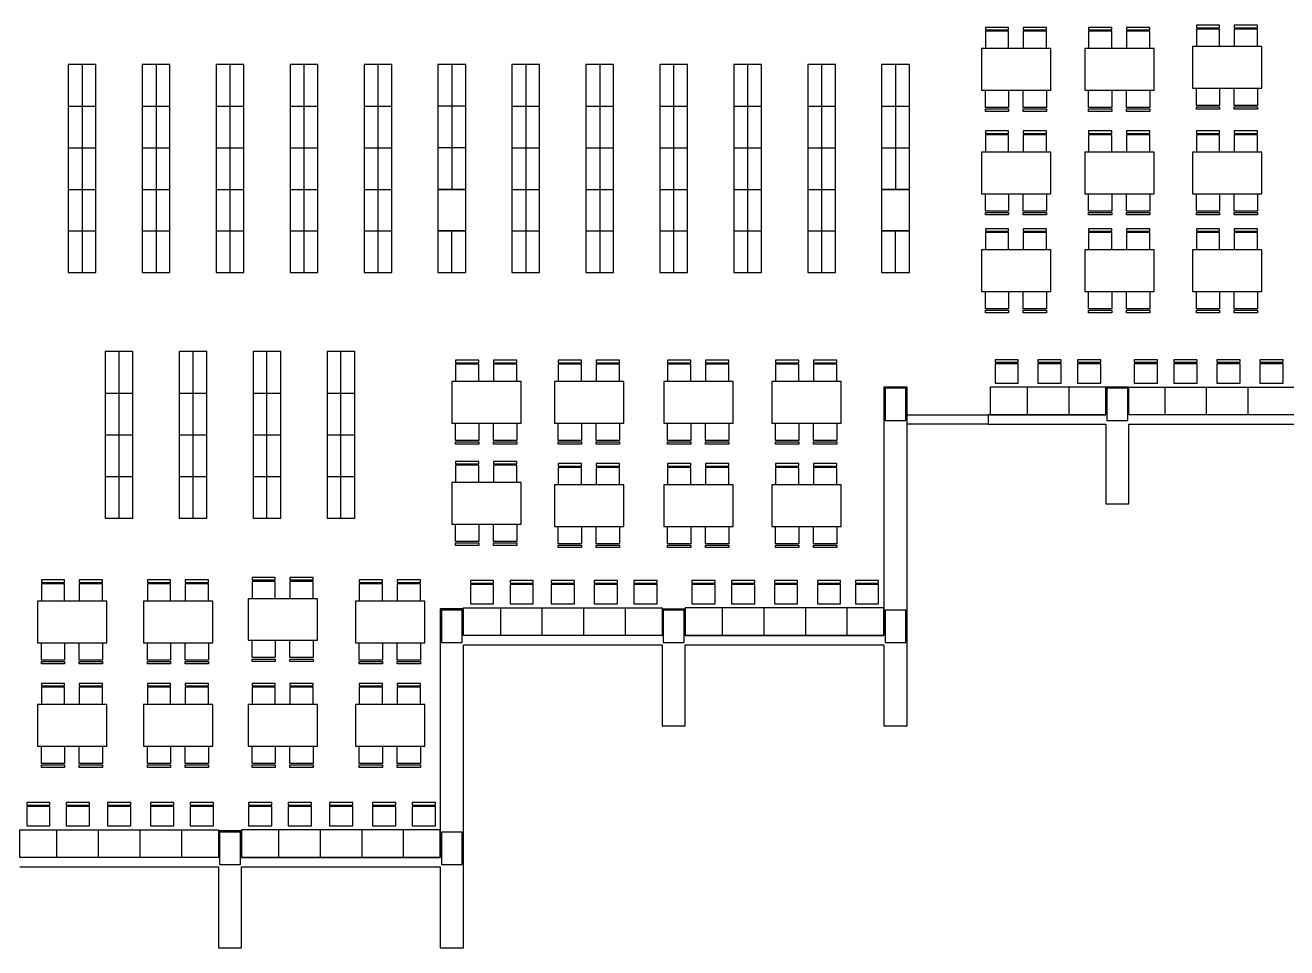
# Model space of a CAD drawing. Header units: centimetres. Extents: x 436 to 7222, y 856 to 7917.
# Drawn here: x 2898 to 5628, y 856 to 2851 of the extents above; entities that cross this region are included whole.
import ezdxf

# ---------------------------------------------------------------- set-up
doc = ezdxf.new("R2010")
doc.units = ezdxf.units.CM
doc.header["$MEASUREMENT"] = 0
for name, color, linetype in [('Chair', 142, 'Continuous'), ('Entrance', 2, 'Continuous'), ('Furniture', 2, 'Continuous'), ('Library', 1, 'Continuous'), ('Walls', 6, 'Continuous')]:
    doc.layers.add(name, color=color, linetype=linetype)

msp = doc.modelspace()

# ---------------------------------------------------------------- linework, layer by layer
at = {"layer": 'Chair'}
for p, q in [((5026.1, 2846), (4975.8, 2846)), ((4975.8, 2846), (4975.8, 2840.6)), ((4975.8, 2840.6), (5026.1, 2840.6)), ((5026.1, 2840.6), (5026.1, 2846)), ((5108.1, 2846), (5057.8, 2846)), ((5057.8, 2846), (5057.8, 2840.6)), ((5057.8, 2840.6), (5108.1, 2840.6)), ((5108.1, 2840.6), (5108.1, 2846)), ((5249.4, 2846), (5199, 2846)), ((5199, 2846), (5199, 2840.6)), ((5199, 2840.6), (5249.4, 2840.6)), ((5249.4, 2840.6), (5249.4, 2846)), ((5331.3, 2846), (5281, 2846)), ((5281, 2846), (5281, 2840.6)), ((5281, 2840.6), (5331.3, 2840.6)), ((5331.3, 2840.6), (5331.3, 2846)), ((5482.7, 2850.6), (5432.4, 2850.6)), ((5432.4, 2850.6), (5432.4, 2845.2)), ((5432.4, 2845.2), (5482.7, 2845.2)), ((5432.4, 2842.3), (5432.4, 2804.8)), ((5482.7, 2842.3), (5432.4, 2842.3)), ((5482.7, 2845.2), (5482.7, 2850.6)), ((5482.7, 2804.8), (5482.7, 2842.3)), ((5564.7, 2850.6), (5514.3, 2850.6)), ((5514.3, 2850.6), (5514.3, 2845.2)), ((5514.3, 2845.2), (5564.7, 2845.2)), ((5514.3, 2842.3), (5514.3, 2804.8)), ((5564.7, 2842.3), (5514.3, 2842.3)), ((5564.7, 2845.2), (5564.7, 2850.6)), ((5564.7, 2804.8), (5564.7, 2842.3)), ((4975.8, 2837.6), (4975.8, 2800.1)), ((5026.1, 2837.6), (4975.8, 2837.6)), ((5026.1, 2800.1), (5026.1, 2837.6)), ((5057.8, 2837.6), (5057.8, 2800.1)), ((5108.1, 2837.6), (5057.8, 2837.6)), ((5108.1, 2800.1), (5108.1, 2837.6)), ((5199, 2837.6), (5199, 2800.1)), ((5249.4, 2837.6), (5199, 2837.6)), ((5249.4, 2800.1), (5249.4, 2837.6)), ((5281, 2837.6), (5281, 2800.1)), ((5331.3, 2837.6), (5281, 2837.6)), ((5331.3, 2800.1), (5331.3, 2837.6)), ((4975.8, 2672.6), (4975.8, 2710.1)), ((5026.1, 2710.1), (5026.1, 2672.6)), ((5057.8, 2672.6), (5057.8, 2710.1)), ((5108.1, 2710.1), (5108.1, 2672.6)), ((5199, 2672.6), (5199, 2710.1)), ((5249.4, 2710.1), (5249.4, 2672.6)), ((5281, 2672.6), (5281, 2710.1)), ((5331.3, 2710.1), (5331.3, 2672.6)), ((5432.4, 2677.3), (5432.4, 2714.8)), ((5482.7, 2714.8), (5482.7, 2677.3)), ((5514.3, 2677.3), (5514.3, 2714.8)), ((5564.7, 2714.8), (5564.7, 2677.3)), ((5482.7, 2677.3), (5432.4, 2677.3)), ((5564.7, 2677.3), (5514.3, 2677.3)), ((5026.1, 2672.6), (4975.8, 2672.6)), ((4975.8, 2664.3), (4975.8, 2669.7)), ((4975.8, 2669.7), (5026.1, 2669.7)), ((5026.1, 2664.3), (4975.8, 2664.3)), ((5026.1, 2669.7), (5026.1, 2664.3)), ((5108.1, 2672.6), (5057.8, 2672.6)), ((5057.8, 2664.3), (5057.8, 2669.7)), ((5057.8, 2669.7), (5108.1, 2669.7)), ((5108.1, 2664.3), (5057.8, 2664.3)), ((5108.1, 2669.7), (5108.1, 2664.3)), ((5249.4, 2672.6), (5199, 2672.6)), ((5199, 2664.3), (5199, 2669.7)), ((5199, 2669.7), (5249.4, 2669.7)), ((5249.4, 2664.3), (5199, 2664.3)), ((5249.4, 2669.7), (5249.4, 2664.3)), ((5331.3, 2672.6), (5281, 2672.6)), ((5281, 2664.3), (5281, 2669.7)), ((5281, 2669.7), (5331.3, 2669.7)), ((5331.3, 2664.3), (5281, 2664.3)), ((5331.3, 2669.7), (5331.3, 2664.3)), ((5432.4, 2668.9), (5432.4, 2674.3)), ((5432.4, 2674.3), (5482.7, 2674.3)), ((5482.7, 2668.9), (5432.4, 2668.9)), ((5482.7, 2674.3), (5482.7, 2668.9)), ((5514.3, 2668.9), (5514.3, 2674.3)), ((5514.3, 2674.3), (5564.7, 2674.3)), ((5564.7, 2668.9), (5514.3, 2668.9)), ((5564.7, 2674.3), (5564.7, 2668.9)), ((5026.1, 2622.1), (4975.8, 2622.1)), ((4975.8, 2622.1), (4975.8, 2616.8)), ((5026.1, 2616.8), (5026.1, 2622.1)), ((5108.1, 2622.1), (5057.8, 2622.1)), ((5057.8, 2622.1), (5057.8, 2616.8)), ((5108.1, 2616.8), (5108.1, 2622.1)), ((5249.4, 2622.1), (5199, 2622.1)), ((5199, 2622.1), (5199, 2616.8)), ((5249.4, 2616.8), (5249.4, 2622.1)), ((5331.3, 2622.1), (5281, 2622.1)), ((5281, 2622.1), (5281, 2616.8)), ((5331.3, 2616.8), (5331.3, 2622.1)), ((5482.7, 2622.1), (5432.4, 2622.1)), ((5432.4, 2622.1), (5432.4, 2616.8)), ((5482.7, 2616.8), (5482.7, 2622.1)), ((5564.7, 2622.1), (5514.3, 2622.1)), ((5514.3, 2622.1), (5514.3, 2616.8)), ((5564.7, 2616.8), (5564.7, 2622.1)), ((4975.8, 2616.8), (5026.1, 2616.8)), ((4975.8, 2613.8), (4975.8, 2576.3)), ((5026.1, 2613.8), (4975.8, 2613.8)), ((5026.1, 2576.3), (5026.1, 2613.8)), ((5057.8, 2616.8), (5108.1, 2616.8)), ((5057.8, 2613.8), (5057.8, 2576.3)), ((5108.1, 2613.8), (5057.8, 2613.8)), ((5108.1, 2576.3), (5108.1, 2613.8)), ((5199, 2616.8), (5249.4, 2616.8)), ((5199, 2613.8), (5199, 2576.3)), ((5249.4, 2613.8), (5199, 2613.8)), ((5249.4, 2576.3), (5249.4, 2613.8)), ((5281, 2616.8), (5331.3, 2616.8)), ((5281, 2613.8), (5281, 2576.3)), ((5331.3, 2613.8), (5281, 2613.8)), ((5331.3, 2576.3), (5331.3, 2613.8)), ((5432.4, 2616.8), (5482.7, 2616.8)), ((5432.4, 2613.8), (5432.4, 2576.3)), ((5482.7, 2613.8), (5432.4, 2613.8)), ((5482.7, 2576.3), (5482.7, 2613.8)), ((5514.3, 2616.8), (5564.7, 2616.8)), ((5514.3, 2613.8), (5514.3, 2576.3)), ((5564.7, 2613.8), (5514.3, 2613.8)), ((5564.7, 2576.3), (5564.7, 2613.8)), ((4975.8, 2448.8), (4975.8, 2486.3)), ((5026.1, 2486.3), (5026.1, 2448.8)), ((5057.8, 2448.8), (5057.8, 2486.3)), ((5108.1, 2486.3), (5108.1, 2448.8)), ((5199, 2448.8), (5199, 2486.3)), ((5249.4, 2486.3), (5249.4, 2448.8)), ((5281, 2448.8), (5281, 2486.3)), ((5331.3, 2486.3), (5331.3, 2448.8)), ((5432.4, 2448.8), (5432.4, 2486.3)), ((5482.7, 2486.3), (5482.7, 2448.8)), ((5514.3, 2448.8), (5514.3, 2486.3)), ((5564.7, 2486.3), (5564.7, 2448.8)), ((5026.1, 2448.8), (4975.8, 2448.8)), ((4975.8, 2440.5), (4975.8, 2445.8)), ((4975.8, 2445.8), (5026.1, 2445.8)), ((5026.1, 2440.5), (4975.8, 2440.5)), ((5026.1, 2445.8), (5026.1, 2440.5)), ((5108.1, 2448.8), (5057.8, 2448.8)), ((5057.8, 2440.5), (5057.8, 2445.8)), ((5057.8, 2445.8), (5108.1, 2445.8)), ((5108.1, 2440.5), (5057.8, 2440.5)), ((5108.1, 2445.8), (5108.1, 2440.5)), ((5249.4, 2448.8), (5199, 2448.8)), ((5199, 2440.5), (5199, 2445.8)), ((5199, 2445.8), (5249.4, 2445.8)), ((5249.4, 2440.5), (5199, 2440.5)), ((5249.4, 2445.8), (5249.4, 2440.5)), ((5331.3, 2448.8), (5281, 2448.8)), ((5281, 2440.5), (5281, 2445.8)), ((5281, 2445.8), (5331.3, 2445.8)), ((5331.3, 2440.5), (5281, 2440.5)), ((5331.3, 2445.8), (5331.3, 2440.5)), ((5482.7, 2448.8), (5432.4, 2448.8)), ((5432.4, 2440.5), (5432.4, 2445.8)), ((5432.4, 2445.8), (5482.7, 2445.8)), ((5482.7, 2440.5), (5432.4, 2440.5)), ((5482.7, 2445.8), (5482.7, 2440.5)), ((5564.7, 2448.8), (5514.3, 2448.8)), ((5514.3, 2440.5), (5514.3, 2445.8)), ((5514.3, 2445.8), (5564.7, 2445.8)), ((5564.7, 2440.5), (5514.3, 2440.5)), ((5564.7, 2445.8), (5564.7, 2440.5)), ((5026.1, 2410.4), (4975.8, 2410.4)), ((4975.8, 2410.4), (4975.8, 2405.1)), ((4975.8, 2405.1), (5026.1, 2405.1)), ((4975.8, 2402.1), (4975.8, 2364.6)), ((5026.1, 2402.1), (4975.8, 2402.1)), ((5026.1, 2405.1), (5026.1, 2410.4)), ((5026.1, 2364.6), (5026.1, 2402.1)), ((5108.1, 2410.4), (5057.8, 2410.4)), ((5057.8, 2410.4), (5057.8, 2405.1)), ((5057.8, 2405.1), (5108.1, 2405.1)), ((5057.8, 2402.1), (5057.8, 2364.6)), ((5108.1, 2402.1), (5057.8, 2402.1)), ((5108.1, 2405.1), (5108.1, 2410.4)), ((5108.1, 2364.6), (5108.1, 2402.1)), ((5249.4, 2410.4), (5199, 2410.4)), ((5199, 2410.4), (5199, 2405.1)), ((5199, 2405.1), (5249.4, 2405.1)), ((5199, 2402.1), (5199, 2364.6)), ((5249.4, 2402.1), (5199, 2402.1)), ((5249.4, 2405.1), (5249.4, 2410.4)), ((5249.4, 2364.6), (5249.4, 2402.1)), ((5331.3, 2410.4), (5281, 2410.4)), ((5281, 2410.4), (5281, 2405.1)), ((5281, 2405.1), (5331.3, 2405.1)), ((5281, 2402.1), (5281, 2364.6)), ((5331.3, 2402.1), (5281, 2402.1)), ((5331.3, 2405.1), (5331.3, 2410.4)), ((5331.3, 2364.6), (5331.3, 2402.1)), ((5482.7, 2410.4), (5432.4, 2410.4)), ((5432.4, 2410.4), (5432.4, 2405.1)), ((5432.4, 2405.1), (5482.7, 2405.1)), ((5432.4, 2402.1), (5432.4, 2364.6)), ((5482.7, 2402.1), (5432.4, 2402.1)), ((5482.7, 2405.1), (5482.7, 2410.4)), ((5482.7, 2364.6), (5482.7, 2402.1)), ((5564.7, 2410.4), (5514.3, 2410.4)), ((5514.3, 2410.4), (5514.3, 2405.1)), ((5514.3, 2405.1), (5564.7, 2405.1)), ((5514.3, 2402.1), (5514.3, 2364.6)), ((5564.7, 2402.1), (5514.3, 2402.1)), ((5564.7, 2405.1), (5564.7, 2410.4)), ((5564.7, 2364.6), (5564.7, 2402.1)), ((4975.8, 2237.1), (4975.8, 2274.6)), ((5026.1, 2274.6), (5026.1, 2237.1)), ((5057.8, 2237.1), (5057.8, 2274.6)), ((5108.1, 2274.6), (5108.1, 2237.1)), ((5199, 2237.1), (5199, 2274.6)), ((5249.4, 2274.6), (5249.4, 2237.1)), ((5281, 2237.1), (5281, 2274.6)), ((5331.3, 2274.6), (5331.3, 2237.1)), ((5432.4, 2237.1), (5432.4, 2274.6)), ((5482.7, 2274.6), (5482.7, 2237.1)), ((5514.3, 2237.1), (5514.3, 2274.6)), ((5564.7, 2274.6), (5564.7, 2237.1)), ((5026.1, 2237.1), (4975.8, 2237.1)), ((4975.8, 2228.8), (4975.8, 2234.1)), ((4975.8, 2234.1), (5026.1, 2234.1)), ((5026.1, 2228.8), (4975.8, 2228.8)), ((5026.1, 2234.1), (5026.1, 2228.8)), ((5108.1, 2237.1), (5057.8, 2237.1)), ((5057.8, 2228.8), (5057.8, 2234.1)), ((5057.8, 2234.1), (5108.1, 2234.1)), ((5108.1, 2228.8), (5057.8, 2228.8)), ((5108.1, 2234.1), (5108.1, 2228.8)), ((5249.4, 2237.1), (5199, 2237.1)), ((5199, 2228.8), (5199, 2234.1)), ((5199, 2234.1), (5249.4, 2234.1)), ((5249.4, 2228.8), (5199, 2228.8)), ((5249.4, 2234.1), (5249.4, 2228.8)), ((5331.3, 2237.1), (5281, 2237.1)), ((5281, 2228.8), (5281, 2234.1)), ((5281, 2234.1), (5331.3, 2234.1)), ((5331.3, 2228.8), (5281, 2228.8)), ((5331.3, 2234.1), (5331.3, 2228.8)), ((5482.7, 2237.1), (5432.4, 2237.1)), ((5432.4, 2228.8), (5432.4, 2234.1)), ((5432.4, 2234.1), (5482.7, 2234.1)), ((5482.7, 2228.8), (5432.4, 2228.8)), ((5482.7, 2234.1), (5482.7, 2228.8)), ((5564.7, 2237.1), (5514.3, 2237.1)), ((5514.3, 2228.8), (5514.3, 2234.1)), ((5514.3, 2234.1), (5564.7, 2234.1)), ((5564.7, 2228.8), (5514.3, 2228.8)), ((5564.7, 2234.1), (5564.7, 2228.8)), ((3879.9, 2126.2), (3829.5, 2126.2)), ((3829.5, 2126.2), (3829.5, 2120.9)), ((3829.5, 2120.9), (3879.9, 2120.9)), ((3829.5, 2117.9), (3829.5, 2080.4)), ((3879.9, 2117.9), (3829.5, 2117.9)), ((3879.9, 2120.9), (3879.9, 2126.2)), ((3879.9, 2080.4), (3879.9, 2117.9)), ((3961.8, 2126.2), (3911.5, 2126.2)), ((3911.5, 2126.2), (3911.5, 2120.9)), ((3911.5, 2120.9), (3961.8, 2120.9)), ((3911.5, 2117.9), (3911.5, 2080.4)), ((3961.8, 2117.9), (3911.5, 2117.9)), ((3961.8, 2120.9), (3961.8, 2126.2)), ((3961.8, 2080.4), (3961.8, 2117.9)), ((4102.1, 2126.2), (4051.7, 2126.2)), ((4051.7, 2126.2), (4051.7, 2120.9)), ((4051.7, 2120.9), (4102.1, 2120.9)), ((4051.7, 2117.9), (4051.7, 2080.4)), ((4102.1, 2117.9), (4051.7, 2117.9)), ((4102.1, 2120.9), (4102.1, 2126.2)), ((4102.1, 2080.4), (4102.1, 2117.9)), ((4184, 2126.2), (4133.7, 2126.2)), ((4133.7, 2126.2), (4133.7, 2120.9)), ((4133.7, 2120.9), (4184, 2120.9)), ((4133.7, 2117.9), (4133.7, 2080.4)), ((4184, 2117.9), (4133.7, 2117.9)), ((4184, 2120.9), (4184, 2126.2)), ((4184, 2080.4), (4184, 2117.9)), ((4338.5, 2126.2), (4288.1, 2126.2)), ((4288.1, 2126.2), (4288.1, 2120.9)), ((4288.1, 2120.9), (4338.5, 2120.9)), ((4288.1, 2117.9), (4288.1, 2080.4)), ((4338.5, 2117.9), (4288.1, 2117.9)), ((4338.5, 2120.9), (4338.5, 2126.2)), ((4338.5, 2080.4), (4338.5, 2117.9)), ((4420.5, 2126.2), (4370.1, 2126.2)), ((4370.1, 2126.2), (4370.1, 2120.9)), ((4370.1, 2120.9), (4420.5, 2120.9)), ((4370.1, 2117.9), (4370.1, 2080.4)), ((4420.5, 2117.9), (4370.1, 2117.9)), ((4420.5, 2120.9), (4420.5, 2126.2)), ((4420.5, 2080.4), (4420.5, 2117.9)), ((4572.3, 2126.2), (4522, 2126.2)), ((4522, 2126.2), (4522, 2120.9)), ((4522, 2120.9), (4572.3, 2120.9)), ((4522, 2117.9), (4522, 2080.4)), ((4572.3, 2117.9), (4522, 2117.9)), ((4572.3, 2120.9), (4572.3, 2126.2)), ((4572.3, 2080.4), (4572.3, 2117.9)), ((4654.3, 2126.2), (4603.9, 2126.2)), ((4603.9, 2126.2), (4603.9, 2120.9)), ((4603.9, 2120.9), (4654.3, 2120.9)), ((4603.9, 2117.9), (4603.9, 2080.4)), ((4654.3, 2117.9), (4603.9, 2117.9)), ((4654.3, 2120.9), (4654.3, 2126.2)), ((4654.3, 2080.4), (4654.3, 2117.9)), ((5047, 2127.1), (4996.6, 2127.1)), ((4996.6, 2127.1), (4996.6, 2121.7)), ((4996.6, 2121.7), (5047, 2121.7)), ((4996.6, 2118.7), (4996.6, 2076.6)), ((5047, 2118.7), (4996.6, 2118.7)), ((5047, 2121.7), (5047, 2127.1)), ((5047, 2076.6), (5047, 2118.7)), ((5139.9, 2127.1), (5089.6, 2127.1)), ((5089.6, 2127.1), (5089.6, 2121.7)), ((5089.6, 2121.7), (5139.9, 2121.7)), ((5089.6, 2118.7), (5089.6, 2076.6)), ((5139.9, 2118.7), (5089.6, 2118.7)), ((5139.9, 2121.7), (5139.9, 2127.1)), ((5139.9, 2076.6), (5139.9, 2118.7)), ((5225.7, 2127.1), (5175.4, 2127.1)), ((5175.4, 2127.1), (5175.4, 2121.7)), ((5175.4, 2121.7), (5225.7, 2121.7)), ((5175.4, 2118.7), (5175.4, 2076.6)), ((5225.7, 2118.7), (5175.4, 2118.7)), ((5225.7, 2121.7), (5225.7, 2127.1)), ((5225.7, 2076.6), (5225.7, 2118.7)), ((5348.4, 2127.1), (5298, 2127.1)), ((5298, 2127.1), (5298, 2121.7)), ((5298, 2121.7), (5348.4, 2121.7)), ((5298, 2118.7), (5298, 2076.6)), ((5348.4, 2118.7), (5298, 2118.7)), ((5348.4, 2121.7), (5348.4, 2127.1)), ((5348.4, 2076.6), (5348.4, 2118.7)), ((5434.2, 2127.1), (5383.8, 2127.1)), ((5383.8, 2127.1), (5383.8, 2121.7)), ((5383.8, 2121.7), (5434.2, 2121.7)), ((5383.8, 2118.7), (5383.8, 2076.6)), ((5434.2, 2118.7), (5383.8, 2118.7)), ((5434.2, 2121.7), (5434.2, 2127.1)), ((5434.2, 2076.6), (5434.2, 2118.7)), ((5527.1, 2127.1), (5476.8, 2127.1)), ((5476.8, 2127.1), (5476.8, 2121.7)), ((5476.8, 2121.7), (5527.1, 2121.7)), ((5476.8, 2118.7), (5476.8, 2076.6)), ((5527.1, 2118.7), (5476.8, 2118.7)), ((5527.1, 2121.7), (5527.1, 2127.1)), ((5527.1, 2076.6), (5527.1, 2118.7)), ((5620.1, 2127.1), (5569.7, 2127.1)), ((5569.7, 2127.1), (5569.7, 2121.7)), ((5569.7, 2121.7), (5620.1, 2121.7)), ((5569.7, 2118.7), (5569.7, 2076.6)), ((5620.1, 2118.7), (5569.7, 2118.7)), ((5620.1, 2121.7), (5620.1, 2127.1)), ((5620.1, 2076.6), (5620.1, 2118.7)), ((4996.6, 2076.6), (5047, 2076.6)), ((5089.6, 2076.6), (5139.9, 2076.6)), ((5175.4, 2076.6), (5225.7, 2076.6)), ((5298, 2076.6), (5348.4, 2076.6)), ((5383.8, 2076.6), (5434.2, 2076.6)), ((5476.8, 2076.6), (5527.1, 2076.6)), ((5569.7, 2076.6), (5620.1, 2076.6)), ((3829.5, 1952.9), (3829.5, 1990.4)), ((3879.9, 1990.4), (3879.9, 1952.9)), ((3911.5, 1952.9), (3911.5, 1990.4)), ((3961.8, 1990.4), (3961.8, 1952.9)), ((4051.7, 1952.9), (4051.7, 1990.4)), ((4102.1, 1990.4), (4102.1, 1952.9)), ((4133.7, 1952.9), (4133.7, 1990.4)), ((4184, 1990.4), (4184, 1952.9)), ((4288.1, 1952.9), (4288.1, 1990.4)), ((4338.5, 1990.4), (4338.5, 1952.9)), ((4370.1, 1952.9), (4370.1, 1990.4)), ((4420.5, 1990.4), (4420.5, 1952.9)), ((4522, 1952.9), (4522, 1990.4)), ((4572.3, 1990.4), (4572.3, 1952.9)), ((4603.9, 1952.9), (4603.9, 1990.4)), ((4654.3, 1990.4), (4654.3, 1952.9)), ((3879.9, 1952.9), (3829.5, 1952.9)), ((3829.5, 1944.6), (3829.5, 1949.9)), ((3829.5, 1949.9), (3879.9, 1949.9)), ((3879.9, 1944.6), (3829.5, 1944.6)), ((3879.9, 1949.9), (3879.9, 1944.6)), ((3961.8, 1952.9), (3911.5, 1952.9)), ((3911.5, 1944.6), (3911.5, 1949.9)), ((3911.5, 1949.9), (3961.8, 1949.9)), ((3961.8, 1944.6), (3911.5, 1944.6)), ((3961.8, 1949.9), (3961.8, 1944.6)), ((4102.1, 1952.9), (4051.7, 1952.9)), ((4051.7, 1944.6), (4051.7, 1949.9)), ((4051.7, 1949.9), (4102.1, 1949.9)), ((4102.1, 1944.6), (4051.7, 1944.6)), ((4102.1, 1949.9), (4102.1, 1944.6)), ((4184, 1952.9), (4133.7, 1952.9)), ((4133.7, 1944.6), (4133.7, 1949.9)), ((4133.7, 1949.9), (4184, 1949.9)), ((4184, 1944.6), (4133.7, 1944.6)), ((4184, 1949.9), (4184, 1944.6)), ((4338.5, 1952.9), (4288.1, 1952.9)), ((4288.1, 1944.6), (4288.1, 1949.9)), ((4288.1, 1949.9), (4338.5, 1949.9)), ((4338.5, 1944.6), (4288.1, 1944.6)), ((4338.5, 1949.9), (4338.5, 1944.6)), ((4420.5, 1952.9), (4370.1, 1952.9)), ((4370.1, 1944.6), (4370.1, 1949.9)), ((4370.1, 1949.9), (4420.5, 1949.9)), ((4420.5, 1944.6), (4370.1, 1944.6)), ((4420.5, 1949.9), (4420.5, 1944.6)), ((4572.3, 1952.9), (4522, 1952.9)), ((4522, 1944.6), (4522, 1949.9)), ((4522, 1949.9), (4572.3, 1949.9)), ((4572.3, 1944.6), (4522, 1944.6)), ((4572.3, 1949.9), (4572.3, 1944.6)), ((4654.3, 1952.9), (4603.9, 1952.9)), ((4603.9, 1944.6), (4603.9, 1949.9)), ((4603.9, 1949.9), (4654.3, 1949.9)), ((4654.3, 1944.6), (4603.9, 1944.6)), ((4654.3, 1949.9), (4654.3, 1944.6)), ((3879.9, 1907.3), (3829.5, 1907.3)), ((3829.5, 1907.3), (3829.5, 1901.9)), ((3829.5, 1901.9), (3879.9, 1901.9)), ((3829.5, 1899), (3829.5, 1861.5)), ((3879.9, 1899), (3829.5, 1899)), ((3879.9, 1901.9), (3879.9, 1907.3)), ((3879.9, 1861.5), (3879.9, 1899)), ((3961.8, 1907.3), (3911.5, 1907.3)), ((3911.5, 1907.3), (3911.5, 1901.9)), ((3911.5, 1901.9), (3961.8, 1901.9)), ((3911.5, 1899), (3911.5, 1861.5)), ((3961.8, 1899), (3911.5, 1899)), ((3961.8, 1901.9), (3961.8, 1907.3)), ((3961.8, 1861.5), (3961.8, 1899)), ((4102.1, 1902.6), (4051.7, 1902.6)), ((4051.7, 1902.6), (4051.7, 1897.3)), ((4051.7, 1897.3), (4102.1, 1897.3)), ((4051.7, 1894.3), (4051.7, 1856.8)), ((4102.1, 1894.3), (4051.7, 1894.3)), ((4102.1, 1897.3), (4102.1, 1902.6)), ((4102.1, 1856.8), (4102.1, 1894.3)), ((4184, 1902.6), (4133.7, 1902.6)), ((4133.7, 1902.6), (4133.7, 1897.3)), ((4133.7, 1897.3), (4184, 1897.3)), ((4133.7, 1894.3), (4133.7, 1856.8)), ((4184, 1894.3), (4133.7, 1894.3)), ((4184, 1897.3), (4184, 1902.6)), ((4184, 1856.8), (4184, 1894.3)), ((4338.5, 1902.6), (4288.1, 1902.6)), ((4288.1, 1902.6), (4288.1, 1897.3)), ((4288.1, 1897.3), (4338.5, 1897.3)), ((4288.1, 1894.3), (4288.1, 1856.8)), ((4338.5, 1894.3), (4288.1, 1894.3)), ((4338.5, 1897.3), (4338.5, 1902.6)), ((4338.5, 1856.8), (4338.5, 1894.3)), ((4420.5, 1902.6), (4370.1, 1902.6)), ((4370.1, 1902.6), (4370.1, 1897.3)), ((4370.1, 1897.3), (4420.5, 1897.3)), ((4370.1, 1894.3), (4370.1, 1856.8)), ((4420.5, 1894.3), (4370.1, 1894.3)), ((4420.5, 1897.3), (4420.5, 1902.6)), ((4420.5, 1856.8), (4420.5, 1894.3)), ((4572.3, 1902.6), (4522, 1902.6)), ((4522, 1902.6), (4522, 1897.3)), ((4522, 1897.3), (4572.3, 1897.3)), ((4522, 1894.3), (4522, 1856.8)), ((4572.3, 1894.3), (4522, 1894.3)), ((4572.3, 1897.3), (4572.3, 1902.6)), ((4572.3, 1856.8), (4572.3, 1894.3)), ((4654.3, 1902.6), (4603.9, 1902.6)), ((4603.9, 1902.6), (4603.9, 1897.3)), ((4603.9, 1897.3), (4654.3, 1897.3)), ((4603.9, 1894.3), (4603.9, 1856.8)), ((4654.3, 1894.3), (4603.9, 1894.3)), ((4654.3, 1897.3), (4654.3, 1902.6)), ((4654.3, 1856.8), (4654.3, 1894.3)), ((3829.5, 1734), (3829.5, 1771.5)), ((3879.9, 1771.5), (3879.9, 1734)), ((3911.5, 1734), (3911.5, 1771.5)), ((3961.8, 1771.5), (3961.8, 1734)), ((4051.7, 1729.3), (4051.7, 1766.8)), ((4102.1, 1766.8), (4102.1, 1729.3)), ((4133.7, 1729.3), (4133.7, 1766.8)), ((4184, 1766.8), (4184, 1729.3)), ((4288.1, 1729.3), (4288.1, 1766.8)), ((4338.5, 1766.8), (4338.5, 1729.3)), ((4370.1, 1729.3), (4370.1, 1766.8)), ((4420.5, 1766.8), (4420.5, 1729.3)), ((4522, 1729.3), (4522, 1766.8)), ((4572.3, 1766.8), (4572.3, 1729.3)), ((4603.9, 1729.3), (4603.9, 1766.8)), ((4654.3, 1766.8), (4654.3, 1729.3)), ((3879.9, 1734), (3829.5, 1734)), ((3829.5, 1725.7), (3829.5, 1731)), ((3829.5, 1731), (3879.9, 1731)), ((3879.9, 1725.7), (3829.5, 1725.7)), ((3879.9, 1731), (3879.9, 1725.7)), ((3961.8, 1734), (3911.5, 1734)), ((3911.5, 1725.7), (3911.5, 1731)), ((3911.5, 1731), (3961.8, 1731)), ((3961.8, 1725.7), (3911.5, 1725.7)), ((3961.8, 1731), (3961.8, 1725.7)), ((4102.1, 1729.3), (4051.7, 1729.3)), ((4051.7, 1721), (4051.7, 1726.3)), ((4051.7, 1726.3), (4102.1, 1726.3)), ((4102.1, 1721), (4051.7, 1721)), ((4102.1, 1726.3), (4102.1, 1721)), ((4184, 1729.3), (4133.7, 1729.3)), ((4133.7, 1721), (4133.7, 1726.3)), ((4133.7, 1726.3), (4184, 1726.3)), ((4184, 1721), (4133.7, 1721)), ((4184, 1726.3), (4184, 1721)), ((4338.5, 1729.3), (4288.1, 1729.3)), ((4288.1, 1721), (4288.1, 1726.3)), ((4288.1, 1726.3), (4338.5, 1726.3)), ((4338.5, 1721), (4288.1, 1721)), ((4338.5, 1726.3), (4338.5, 1721)), ((4420.5, 1729.3), (4370.1, 1729.3)), ((4370.1, 1721), (4370.1, 1726.3)), ((4370.1, 1726.3), (4420.5, 1726.3)), ((4420.5, 1721), (4370.1, 1721)), ((4420.5, 1726.3), (4420.5, 1721)), ((4572.3, 1729.3), (4522, 1729.3)), ((4522, 1721), (4522, 1726.3)), ((4522, 1726.3), (4572.3, 1726.3)), ((4572.3, 1721), (4522, 1721)), ((4572.3, 1726.3), (4572.3, 1721)), ((4654.3, 1729.3), (4603.9, 1729.3)), ((4603.9, 1721), (4603.9, 1726.3)), ((4603.9, 1726.3), (4654.3, 1726.3)), ((4654.3, 1721), (4603.9, 1721)), ((4654.3, 1726.3), (4654.3, 1721)), ((2983.5, 1651.1), (2933.2, 1651.1)), ((2933.2, 1651.1), (2933.2, 1645.7)), ((2933.2, 1645.7), (2983.5, 1645.7)), ((2933.2, 1642.8), (2933.2, 1605.3)), ((2983.5, 1642.8), (2933.2, 1642.8)), ((2983.5, 1645.7), (2983.5, 1651.1)), ((2983.5, 1605.3), (2983.5, 1642.8)), ((3065.5, 1651.1), (3015.1, 1651.1)), ((3015.1, 1651.1), (3015.1, 1645.7)), ((3015.1, 1645.7), (3065.5, 1645.7)), ((3015.1, 1642.8), (3015.1, 1605.3)), ((3065.5, 1642.8), (3015.1, 1642.8)), ((3065.5, 1645.7), (3065.5, 1651.1)), ((3065.5, 1605.3), (3065.5, 1642.8)), ((3212.9, 1651.1), (3162.6, 1651.1)), ((3162.6, 1651.1), (3162.6, 1645.7)), ((3162.6, 1645.7), (3212.9, 1645.7)), ((3162.6, 1642.8), (3162.6, 1605.3)), ((3212.9, 1642.8), (3162.6, 1642.8)), ((3212.9, 1645.7), (3212.9, 1651.1)), ((3212.9, 1605.3), (3212.9, 1642.8)), ((3294.9, 1651.1), (3244.5, 1651.1)), ((3244.5, 1651.1), (3244.5, 1645.7)), ((3244.5, 1645.7), (3294.9, 1645.7)), ((3244.5, 1642.8), (3244.5, 1605.3)), ((3294.9, 1642.8), (3244.5, 1642.8)), ((3294.9, 1645.7), (3294.9, 1651.1)), ((3294.9, 1605.3), (3294.9, 1642.8)), ((3439.3, 1656.3), (3389, 1656.3)), ((3389, 1656.3), (3389, 1651)), ((3389, 1651), (3439.3, 1651)), ((3389, 1648), (3389, 1610.5)), ((3439.3, 1648), (3389, 1648)), ((3439.3, 1651), (3439.3, 1656.3)), ((3439.3, 1610.5), (3439.3, 1648)), ((3521.3, 1656.3), (3471, 1656.3)), ((3471, 1656.3), (3471, 1651)), ((3471, 1651), (3521.3, 1651)), ((3471, 1648), (3471, 1610.5)), ((3521.3, 1648), (3471, 1648)), ((3521.3, 1651), (3521.3, 1656.3)), ((3521.3, 1610.5), (3521.3, 1648)), ((3671.2, 1651.1), (3620.9, 1651.1)), ((3620.9, 1651.1), (3620.9, 1645.7)), ((3620.9, 1645.7), (3671.2, 1645.7)), ((3620.9, 1642.8), (3620.9, 1605.3)), ((3671.2, 1642.8), (3620.9, 1642.8)), ((3671.2, 1645.7), (3671.2, 1651.1)), ((3671.2, 1605.3), (3671.2, 1642.8)), ((3753.2, 1651.1), (3702.8, 1651.1)), ((3702.8, 1651.1), (3702.8, 1645.7)), ((3702.8, 1645.7), (3753.2, 1645.7)), ((3702.8, 1642.8), (3702.8, 1605.3)), ((3753.2, 1642.8), (3702.8, 1642.8)), ((3753.2, 1645.7), (3753.2, 1651.1)), ((3753.2, 1605.3), (3753.2, 1642.8)), ((3911.8, 1649.6), (3861.4, 1649.6)), ((3861.4, 1649.6), (3861.4, 1644.2)), ((3861.4, 1644.2), (3911.8, 1644.2)), ((3861.4, 1641.2), (3861.4, 1599.1)), ((3911.8, 1641.2), (3861.4, 1641.2)), ((3911.8, 1644.2), (3911.8, 1649.6)), ((3911.8, 1599.1), (3911.8, 1641.2)), ((3997.6, 1649.6), (3947.2, 1649.6)), ((3947.2, 1649.6), (3947.2, 1644.2)), ((3947.2, 1644.2), (3997.6, 1644.2)), ((3947.2, 1641.2), (3947.2, 1599.1)), ((3997.6, 1641.2), (3947.2, 1641.2)), ((3997.6, 1644.2), (3997.6, 1649.6)), ((3997.6, 1599.1), (3997.6, 1641.2)), ((4087, 1649.6), (4036.6, 1649.6)), ((4036.6, 1649.6), (4036.6, 1644.2)), ((4036.6, 1644.2), (4087, 1644.2)), ((4036.6, 1641.2), (4036.6, 1599.1)), ((4087, 1641.2), (4036.6, 1641.2)), ((4087, 1644.2), (4087, 1649.6)), ((4087, 1599.1), (4087, 1641.2)), ((4179.9, 1649.6), (4129.6, 1649.6)), ((4129.6, 1649.6), (4129.6, 1644.2)), ((4129.6, 1644.2), (4179.9, 1644.2)), ((4129.6, 1641.2), (4129.6, 1599.1)), ((4179.9, 1641.2), (4129.6, 1641.2)), ((4179.9, 1644.2), (4179.9, 1649.6)), ((4179.9, 1599.1), (4179.9, 1641.2)), ((4265.7, 1649.6), (4215.4, 1649.6)), ((4215.4, 1649.6), (4215.4, 1644.2)), ((4215.4, 1644.2), (4265.7, 1644.2)), ((4215.4, 1641.2), (4215.4, 1599.1)), ((4265.7, 1641.2), (4215.4, 1641.2)), ((4265.7, 1644.2), (4265.7, 1649.6)), ((4265.7, 1599.1), (4265.7, 1641.2)), ((4390.9, 1649.6), (4340.5, 1649.6)), ((4340.5, 1649.6), (4340.5, 1644.2)), ((4340.5, 1644.2), (4390.9, 1644.2)), ((4340.5, 1641.2), (4340.5, 1599.1)), ((4390.9, 1641.2), (4340.5, 1641.2)), ((4390.9, 1644.2), (4390.9, 1649.6)), ((4390.9, 1599.1), (4390.9, 1641.2)), ((4476.7, 1649.6), (4426.3, 1649.6)), ((4426.3, 1649.6), (4426.3, 1644.2)), ((4426.3, 1644.2), (4476.7, 1644.2)), ((4426.3, 1641.2), (4426.3, 1599.1)), ((4476.7, 1641.2), (4426.3, 1641.2)), ((4476.7, 1644.2), (4476.7, 1649.6)), ((4476.7, 1599.1), (4476.7, 1641.2)), ((4569.6, 1649.6), (4519.3, 1649.6)), ((4519.3, 1649.6), (4519.3, 1644.2)), ((4519.3, 1644.2), (4569.6, 1644.2)), ((4519.3, 1641.2), (4519.3, 1599.1)), ((4569.6, 1641.2), (4519.3, 1641.2)), ((4569.6, 1644.2), (4569.6, 1649.6)), ((4569.6, 1599.1), (4569.6, 1641.2)), ((4662.6, 1649.6), (4612.2, 1649.6)), ((4612.2, 1649.6), (4612.2, 1644.2)), ((4612.2, 1644.2), (4662.6, 1644.2)), ((4612.2, 1641.2), (4612.2, 1599.1)), ((4662.6, 1641.2), (4612.2, 1641.2)), ((4662.6, 1644.2), (4662.6, 1649.6)), ((4662.6, 1599.1), (4662.6, 1641.2)), ((4744.8, 1649.6), (4694.5, 1649.6)), ((4694.5, 1649.6), (4694.5, 1644.2)), ((4694.5, 1644.2), (4744.8, 1644.2)), ((4694.5, 1641.2), (4694.5, 1599.1)), ((4744.8, 1641.2), (4694.5, 1641.2)), ((4744.8, 1644.2), (4744.8, 1649.6)), ((4744.8, 1599.1), (4744.8, 1641.2)), ((3861.4, 1599.1), (3911.8, 1599.1)), ((3947.2, 1599.1), (3997.6, 1599.1)), ((4036.6, 1599.1), (4087, 1599.1)), ((4129.6, 1599.1), (4179.9, 1599.1)), ((4215.4, 1599.1), (4265.7, 1599.1)), ((4340.5, 1599.1), (4390.9, 1599.1)), ((4426.3, 1599.1), (4476.7, 1599.1)), ((4519.3, 1599.1), (4569.6, 1599.1)), ((4612.2, 1599.1), (4662.6, 1599.1)), ((4694.5, 1599.1), (4744.8, 1599.1)), ((2933.2, 1477.8), (2933.2, 1515.3)), ((2983.5, 1515.3), (2983.5, 1477.8)), ((3015.1, 1477.8), (3015.1, 1515.3)), ((3065.5, 1515.3), (3065.5, 1477.8)), ((3162.6, 1477.8), (3162.6, 1515.3)), ((3212.9, 1515.3), (3212.9, 1477.8)), ((3244.5, 1477.8), (3244.5, 1515.3)), ((3294.9, 1515.3), (3294.9, 1477.8)), ((3389, 1483), (3389, 1520.5)), ((3439.3, 1520.5), (3439.3, 1483)), ((3471, 1483), (3471, 1520.5)), ((3521.3, 1520.5), (3521.3, 1483)), ((3620.9, 1477.8), (3620.9, 1515.3)), ((3671.2, 1515.3), (3671.2, 1477.8)), ((3702.8, 1477.8), (3702.8, 1515.3)), ((3753.2, 1515.3), (3753.2, 1477.8)), ((2983.5, 1477.8), (2933.2, 1477.8)), ((2933.2, 1469.4), (2933.2, 1474.8)), ((2933.2, 1474.8), (2983.5, 1474.8)), ((2983.5, 1474.8), (2983.5, 1469.4)), ((3065.5, 1477.8), (3015.1, 1477.8)), ((3015.1, 1469.4), (3015.1, 1474.8)), ((3015.1, 1474.8), (3065.5, 1474.8)), ((3065.5, 1474.8), (3065.5, 1469.4)), ((3212.9, 1477.8), (3162.6, 1477.8)), ((3162.6, 1469.4), (3162.6, 1474.8)), ((3162.6, 1474.8), (3212.9, 1474.8)), ((3212.9, 1474.8), (3212.9, 1469.4)), ((3294.9, 1477.8), (3244.5, 1477.8)), ((3244.5, 1469.4), (3244.5, 1474.8)), ((3244.5, 1474.8), (3294.9, 1474.8)), ((3294.9, 1474.8), (3294.9, 1469.4)), ((3439.3, 1483), (3389, 1483)), ((3389, 1474.7), (3389, 1480)), ((3389, 1480), (3439.3, 1480)), ((3439.3, 1474.7), (3389, 1474.7)), ((3439.3, 1480), (3439.3, 1474.7)), ((3521.3, 1483), (3471, 1483)), ((3471, 1474.7), (3471, 1480)), ((3471, 1480), (3521.3, 1480)), ((3521.3, 1474.7), (3471, 1474.7)), ((3521.3, 1480), (3521.3, 1474.7)), ((3671.2, 1477.8), (3620.9, 1477.8)), ((3620.9, 1469.4), (3620.9, 1474.8)), ((3620.9, 1474.8), (3671.2, 1474.8)), ((3671.2, 1474.8), (3671.2, 1469.4)), ((3753.2, 1477.8), (3702.8, 1477.8)), ((3702.8, 1469.4), (3702.8, 1474.8)), ((3702.8, 1474.8), (3753.2, 1474.8)), ((3753.2, 1474.8), (3753.2, 1469.4)), ((2983.5, 1469.4), (2933.2, 1469.4)), ((3065.5, 1469.4), (3015.1, 1469.4)), ((3212.9, 1469.4), (3162.6, 1469.4)), ((3294.9, 1469.4), (3244.5, 1469.4)), ((3671.2, 1469.4), (3620.9, 1469.4)), ((3753.2, 1469.4), (3702.8, 1469.4)), ((2983.5, 1427.4), (2933.2, 1427.4)), ((2933.2, 1427.4), (2933.2, 1422.1)), ((2933.2, 1422.1), (2983.5, 1422.1)), ((2983.5, 1422.1), (2983.5, 1427.4)), ((3065.5, 1427.4), (3015.1, 1427.4)), ((3015.1, 1427.4), (3015.1, 1422.1)), ((3015.1, 1422.1), (3065.5, 1422.1)), ((3065.5, 1422.1), (3065.5, 1427.4)), ((3212.9, 1427.4), (3162.6, 1427.4)), ((3162.6, 1427.4), (3162.6, 1422.1)), ((3162.6, 1422.1), (3212.9, 1422.1)), ((3212.9, 1422.1), (3212.9, 1427.4)), ((3294.9, 1427.4), (3244.5, 1427.4)), ((3244.5, 1427.4), (3244.5, 1422.1)), ((3244.5, 1422.1), (3294.9, 1422.1)), ((3294.9, 1422.1), (3294.9, 1427.4)), ((3439.3, 1427.4), (3389, 1427.4)), ((3389, 1427.4), (3389, 1422.1)), ((3389, 1422.1), (3439.3, 1422.1)), ((3439.3, 1422.1), (3439.3, 1427.4)), ((3521.3, 1427.4), (3471, 1427.4)), ((3471, 1427.4), (3471, 1422.1)), ((3471, 1422.1), (3521.3, 1422.1)), ((3521.3, 1422.1), (3521.3, 1427.4)), ((3671.2, 1427.4), (3620.9, 1427.4)), ((3620.9, 1427.4), (3620.9, 1422.1)), ((3620.9, 1422.1), (3671.2, 1422.1)), ((3671.2, 1422.1), (3671.2, 1427.4)), ((3753.2, 1427.4), (3702.8, 1427.4)), ((3702.8, 1427.4), (3702.8, 1422.1)), ((3702.8, 1422.1), (3753.2, 1422.1)), ((3753.2, 1422.1), (3753.2, 1427.4)), ((2933.2, 1419.1), (2933.2, 1381.6)), ((2983.5, 1419.1), (2933.2, 1419.1)), ((2983.5, 1381.6), (2983.5, 1419.1)), ((3015.1, 1419.1), (3015.1, 1381.6)), ((3065.5, 1419.1), (3015.1, 1419.1)), ((3065.5, 1381.6), (3065.5, 1419.1)), ((3162.6, 1419.1), (3162.6, 1381.6)), ((3212.9, 1419.1), (3162.6, 1419.1)), ((3212.9, 1381.6), (3212.9, 1419.1)), ((3244.5, 1419.1), (3244.5, 1381.6)), ((3294.9, 1419.1), (3244.5, 1419.1)), ((3294.9, 1381.6), (3294.9, 1419.1)), ((3389, 1419.1), (3389, 1381.6)), ((3439.3, 1419.1), (3389, 1419.1)), ((3439.3, 1381.6), (3439.3, 1419.1)), ((3471, 1419.1), (3471, 1381.6)), ((3521.3, 1419.1), (3471, 1419.1)), ((3521.3, 1381.6), (3521.3, 1419.1)), ((3620.9, 1419.1), (3620.9, 1381.6)), ((3671.2, 1419.1), (3620.9, 1419.1)), ((3671.2, 1381.6), (3671.2, 1419.1)), ((3702.8, 1419.1), (3702.8, 1381.6)), ((3753.2, 1419.1), (3702.8, 1419.1)), ((3753.2, 1381.6), (3753.2, 1419.1)), ((2933.2, 1254.1), (2933.2, 1291.6)), ((2983.5, 1291.6), (2983.5, 1254.1)), ((3015.1, 1254.1), (3015.1, 1291.6)), ((3065.5, 1291.6), (3065.5, 1254.1)), ((3162.6, 1254.1), (3162.6, 1291.6)), ((3212.9, 1291.6), (3212.9, 1254.1)), ((3244.5, 1254.1), (3244.5, 1291.6)), ((3294.9, 1291.6), (3294.9, 1254.1)), ((3389, 1254.1), (3389, 1291.6)), ((3439.3, 1291.6), (3439.3, 1254.1)), ((3471, 1254.1), (3471, 1291.6)), ((3521.3, 1291.6), (3521.3, 1254.1)), ((3620.9, 1254.1), (3620.9, 1291.6)), ((3671.2, 1291.6), (3671.2, 1254.1)), ((3702.8, 1254.1), (3702.8, 1291.6)), ((3753.2, 1291.6), (3753.2, 1254.1)), ((2983.5, 1254.1), (2933.2, 1254.1)), ((2933.2, 1245.8), (2933.2, 1251.2)), ((2933.2, 1251.2), (2983.5, 1251.2)), ((2983.5, 1245.8), (2933.2, 1245.8)), ((2983.5, 1251.2), (2983.5, 1245.8)), ((3065.5, 1254.1), (3015.1, 1254.1)), ((3015.1, 1245.8), (3015.1, 1251.2)), ((3015.1, 1251.2), (3065.5, 1251.2)), ((3065.5, 1245.8), (3015.1, 1245.8)), ((3065.5, 1251.2), (3065.5, 1245.8)), ((3212.9, 1254.1), (3162.6, 1254.1)), ((3162.6, 1245.8), (3162.6, 1251.2)), ((3162.6, 1251.2), (3212.9, 1251.2)), ((3212.9, 1245.8), (3162.6, 1245.8)), ((3212.9, 1251.2), (3212.9, 1245.8)), ((3294.9, 1254.1), (3244.5, 1254.1)), ((3244.5, 1245.8), (3244.5, 1251.2)), ((3244.5, 1251.2), (3294.9, 1251.2)), ((3294.9, 1245.8), (3244.5, 1245.8)), ((3294.9, 1251.2), (3294.9, 1245.8)), ((3439.3, 1254.1), (3389, 1254.1)), ((3389, 1245.8), (3389, 1251.2)), ((3389, 1251.2), (3439.3, 1251.2)), ((3439.3, 1245.8), (3389, 1245.8)), ((3439.3, 1251.2), (3439.3, 1245.8)), ((3521.3, 1254.1), (3471, 1254.1)), ((3471, 1245.8), (3471, 1251.2)), ((3471, 1251.2), (3521.3, 1251.2)), ((3521.3, 1245.8), (3471, 1245.8)), ((3521.3, 1251.2), (3521.3, 1245.8)), ((3671.2, 1254.1), (3620.9, 1254.1)), ((3620.9, 1245.8), (3620.9, 1251.2)), ((3620.9, 1251.2), (3671.2, 1251.2)), ((3671.2, 1245.8), (3620.9, 1245.8)), ((3671.2, 1251.2), (3671.2, 1245.8)), ((3753.2, 1254.1), (3702.8, 1254.1)), ((3702.8, 1245.8), (3702.8, 1251.2)), ((3702.8, 1251.2), (3753.2, 1251.2)), ((3753.2, 1245.8), (3702.8, 1245.8)), ((3753.2, 1251.2), (3753.2, 1245.8)), ((2951.8, 1169.6), (2901.4, 1169.6)), ((2901.4, 1169.6), (2901.4, 1164.2)), ((2901.4, 1164.2), (2951.8, 1164.2)), ((2901.4, 1161.2), (2901.4, 1119.1)), ((2951.8, 1161.2), (2901.4, 1161.2)), ((2951.8, 1164.2), (2951.8, 1169.6)), ((2951.8, 1119.1), (2951.8, 1161.2)), ((3037.6, 1169.6), (2987.2, 1169.6)), ((2987.2, 1169.6), (2987.2, 1164.2)), ((2987.2, 1164.2), (3037.6, 1164.2)), ((2987.2, 1161.2), (2987.2, 1119.1)), ((3037.6, 1161.2), (2987.2, 1161.2)), ((3037.6, 1164.2), (3037.6, 1169.6)), ((3037.6, 1119.1), (3037.6, 1161.2)), ((3127, 1169.6), (3076.6, 1169.6)), ((3076.6, 1169.6), (3076.6, 1164.2)), ((3076.6, 1164.2), (3127, 1164.2)), ((3076.6, 1161.2), (3076.6, 1119.1)), ((3127, 1161.2), (3076.6, 1161.2)), ((3127, 1164.2), (3127, 1169.6)), ((3127, 1119.1), (3127, 1161.2)), ((3219.9, 1169.6), (3169.6, 1169.6)), ((3169.6, 1169.6), (3169.6, 1164.2)), ((3169.6, 1164.2), (3219.9, 1164.2)), ((3169.6, 1161.2), (3169.6, 1119.1)), ((3219.9, 1161.2), (3169.6, 1161.2)), ((3219.9, 1164.2), (3219.9, 1169.6)), ((3219.9, 1119.1), (3219.9, 1161.2)), ((3305.7, 1169.6), (3255.4, 1169.6)), ((3255.4, 1169.6), (3255.4, 1164.2)), ((3255.4, 1164.2), (3305.7, 1164.2)), ((3255.4, 1161.2), (3255.4, 1119.1)), ((3305.7, 1161.2), (3255.4, 1161.2)), ((3305.7, 1164.2), (3305.7, 1169.6)), ((3305.7, 1119.1), (3305.7, 1161.2)), ((3431.8, 1169.6), (3381.4, 1169.6)), ((3381.4, 1169.6), (3381.4, 1164.2)), ((3381.4, 1164.2), (3431.8, 1164.2)), ((3381.4, 1161.2), (3381.4, 1119.1)), ((3431.8, 1161.2), (3381.4, 1161.2)), ((3431.8, 1164.2), (3431.8, 1169.6)), ((3431.8, 1119.1), (3431.8, 1161.2)), ((3517.6, 1169.6), (3467.2, 1169.6)), ((3467.2, 1169.6), (3467.2, 1164.2)), ((3467.2, 1164.2), (3517.6, 1164.2)), ((3467.2, 1161.2), (3467.2, 1119.1)), ((3517.6, 1161.2), (3467.2, 1161.2)), ((3517.6, 1164.2), (3517.6, 1169.6)), ((3517.6, 1119.1), (3517.6, 1161.2)), ((3607, 1169.6), (3556.6, 1169.6)), ((3556.6, 1169.6), (3556.6, 1164.2)), ((3556.6, 1164.2), (3607, 1164.2)), ((3556.6, 1161.2), (3556.6, 1119.1)), ((3607, 1161.2), (3556.6, 1161.2)), ((3607, 1164.2), (3607, 1169.6)), ((3607, 1119.1), (3607, 1161.2)), ((3699.9, 1169.6), (3649.6, 1169.6)), ((3649.6, 1169.6), (3649.6, 1164.2)), ((3649.6, 1164.2), (3699.9, 1164.2)), ((3649.6, 1161.2), (3649.6, 1119.1)), ((3699.9, 1161.2), (3649.6, 1161.2)), ((3699.9, 1164.2), (3699.9, 1169.6)), ((3699.9, 1119.1), (3699.9, 1161.2)), ((3785.7, 1169.6), (3735.4, 1169.6)), ((3735.4, 1169.6), (3735.4, 1164.2)), ((3735.4, 1164.2), (3785.7, 1164.2)), ((3735.4, 1161.2), (3735.4, 1119.1)), ((3785.7, 1161.2), (3735.4, 1161.2)), ((3785.7, 1164.2), (3785.7, 1169.6)), ((3785.7, 1119.1), (3785.7, 1161.2)), ((2901.4, 1119.1), (2951.8, 1119.1)), ((2987.2, 1119.1), (3037.6, 1119.1)), ((3076.6, 1119.1), (3127, 1119.1)), ((3169.6, 1119.1), (3219.9, 1119.1)), ((3255.4, 1119.1), (3305.7, 1119.1)), ((3381.4, 1119.1), (3431.8, 1119.1)), ((3467.2, 1119.1), (3517.6, 1119.1)), ((3556.6, 1119.1), (3607, 1119.1)), ((3649.6, 1119.1), (3699.9, 1119.1)), ((3735.4, 1119.1), (3785.7, 1119.1))]:
    msp.add_line(p, q, dxfattribs=at)
at = {"layer": 'Entrance'}
msp.add_lwpolyline([(4806.3, 2008.2), (4981.7, 2008.2), (4981.7, 1988.2), (4806.3, 1988.2)], close=True, dxfattribs=at)
at = {"layer": 'Furniture'}
for p, q in [((3021.3, 2765.7), (3021.3, 2315.7)), ((3181.3, 2765.7), (3181.3, 2315.7)), ((3341.3, 2765.7), (3341.3, 2315.7)), ((3501.3, 2765.7), (3501.3, 2315.7)), ((3661.3, 2765.7), (3661.3, 2315.7)), ((3821.3, 2765.7), (3821.3, 2495.7)), ((3981.3, 2765.7), (3981.3, 2315.7)), ((4141.3, 2765.7), (4141.3, 2315.7)), ((4301.3, 2765.7), (4301.3, 2315.7)), ((4461.3, 2765.7), (4461.3, 2315.7)), ((4621.3, 2765.7), (4621.3, 2315.7)), ((4781.3, 2765.7), (4781.3, 2495.7)), ((2991.3, 2675.7), (3051.3, 2675.7)), ((3151.3, 2675.7), (3211.3, 2675.7)), ((3311.3, 2675.7), (3371.3, 2675.7)), ((3471.3, 2675.7), (3531.3, 2675.7)), ((3631.3, 2675.7), (3691.3, 2675.7)), ((3851.3, 2675.7), (3791.3, 2675.7)), ((3951.3, 2675.7), (4011.3, 2675.7)), ((4111.3, 2675.7), (4171.3, 2675.7)), ((4271.3, 2675.7), (4331.3, 2675.7)), ((4431.3, 2675.7), (4491.3, 2675.7)), ((4591.3, 2675.7), (4651.3, 2675.7)), ((4751.3, 2675.7), (4811.3, 2675.7)), ((2991.3, 2585.7), (3051.3, 2585.7)), ((3151.3, 2585.7), (3211.3, 2585.7)), ((3311.3, 2585.7), (3371.3, 2585.7)), ((3471.3, 2585.7), (3531.3, 2585.7)), ((3631.3, 2585.7), (3691.3, 2585.7)), ((3851.3, 2585.7), (3791.3, 2585.7)), ((3951.3, 2585.7), (4011.3, 2585.7)), ((4111.3, 2585.7), (4171.3, 2585.7)), ((4271.3, 2585.7), (4331.3, 2585.7)), ((4431.3, 2585.7), (4491.3, 2585.7)), ((4591.3, 2585.7), (4651.3, 2585.7)), ((4751.3, 2585.7), (4811.3, 2585.7)), ((2991.3, 2495.7), (3051.3, 2495.7)), ((3151.3, 2495.7), (3211.3, 2495.7)), ((3311.3, 2495.7), (3371.3, 2495.7)), ((3471.3, 2495.7), (3531.3, 2495.7)), ((3631.3, 2495.7), (3691.3, 2495.7)), ((3951.3, 2495.7), (4011.3, 2495.7)), ((4111.3, 2495.7), (4171.3, 2495.7)), ((4271.3, 2495.7), (4331.3, 2495.7)), ((4431.3, 2495.7), (4491.3, 2495.7)), ((4591.3, 2495.7), (4651.3, 2495.7)), ((2991.3, 2405.7), (3051.3, 2405.7)), ((3151.3, 2405.7), (3211.3, 2405.7)), ((3311.3, 2405.7), (3371.3, 2405.7)), ((3471.3, 2405.7), (3531.3, 2405.7)), ((3631.3, 2405.7), (3691.3, 2405.7)), ((3821.3, 2315.7), (3821.3, 2405.7)), ((3951.3, 2405.7), (4011.3, 2405.7)), ((4111.3, 2405.7), (4171.3, 2405.7)), ((4271.3, 2405.7), (4331.3, 2405.7)), ((4431.3, 2405.7), (4491.3, 2405.7)), ((4591.3, 2405.7), (4651.3, 2405.7)), ((4781.3, 2315.7), (4781.3, 2405.7)), ((3071.3, 2054.7), (3131.3, 2054.7)), ((3231.3, 2054.7), (3291.3, 2054.7)), ((3391.3, 2054.7), (3451.3, 2054.7)), ((3551.3, 2054.7), (3611.3, 2054.7)), ((5066.3, 2068.2), (5066.3, 2008.2)), ((5156.3, 2068.2), (5156.3, 2008.2)), ((5363.8, 2068.2), (5363.8, 2008.2)), ((5453.8, 2068.2), (5453.8, 2008.2)), ((5543.8, 2068.2), (5543.8, 2008.2)), ((3071.3, 1964.7), (3131.3, 1964.7)), ((3231.3, 1964.7), (3291.3, 1964.7)), ((3391.3, 1964.7), (3451.3, 1964.7)), ((3551.3, 1964.7), (3611.3, 1964.7)), ((3071.3, 1874.7), (3131.3, 1874.7)), ((3231.3, 1874.7), (3291.3, 1874.7)), ((3391.3, 1874.7), (3451.3, 1874.7)), ((3551.3, 1874.7), (3611.3, 1874.7)), ((3926.3, 1590.7), (3926.3, 1530.7)), ((4016.3, 1590.7), (4016.3, 1530.7)), ((4106.3, 1590.7), (4106.3, 1530.7)), ((4196.3, 1590.7), (4196.3, 1530.7)), ((4406.3, 1590.7), (4406.3, 1530.7)), ((4496.3, 1590.7), (4496.3, 1530.7)), ((4586.3, 1590.7), (4586.3, 1530.7)), ((4676.3, 1590.7), (4676.3, 1530.7)), ((2966.3, 1110.7), (2966.3, 1050.7)), ((3056.3, 1110.7), (3056.3, 1050.7)), ((3146.3, 1110.7), (3146.3, 1050.7)), ((3236.3, 1110.7), (3236.3, 1050.7)), ((3446.3, 1110.7), (3446.3, 1050.7)), ((3536.3, 1110.7), (3536.3, 1050.7)), ((3626.3, 1110.7), (3626.3, 1050.7)), ((3716.3, 1110.7), (3716.3, 1050.7))]:
    msp.add_line(p, q, dxfattribs=at)
for points in [[(4967.6, 2710.1), (5117.6, 2710.1), (5117.6, 2800.1), (4967.6, 2800.1)], [(5190.8, 2710.1), (5340.8, 2710.1), (5340.8, 2800.1), (5190.8, 2800.1)], [(5424.2, 2714.8), (5574.2, 2714.8), (5574.2, 2804.8), (5424.2, 2804.8)], [(2991.3, 2315.7), (3051.3, 2315.7), (3051.3, 2765.7), (2991.3, 2765.7)], [(3151.3, 2315.7), (3211.3, 2315.7), (3211.3, 2765.7), (3151.3, 2765.7)], [(3311.3, 2315.7), (3371.3, 2315.7), (3371.3, 2765.7), (3311.3, 2765.7)], [(3471.3, 2315.7), (3531.3, 2315.7), (3531.3, 2765.7), (3471.3, 2765.7)], [(3631.3, 2315.7), (3691.3, 2315.7), (3691.3, 2765.7), (3631.3, 2765.7)], [(3791.3, 2495.7), (3851.3, 2495.7), (3851.3, 2765.7), (3791.3, 2765.7)], [(3951.3, 2315.7), (4011.3, 2315.7), (4011.3, 2765.7), (3951.3, 2765.7)], [(4111.3, 2315.7), (4171.3, 2315.7), (4171.3, 2765.7), (4111.3, 2765.7)], [(4271.3, 2315.7), (4331.3, 2315.7), (4331.3, 2765.7), (4271.3, 2765.7)], [(4431.3, 2315.7), (4491.3, 2315.7), (4491.3, 2765.7), (4431.3, 2765.7)], [(4591.3, 2315.7), (4651.3, 2315.7), (4651.3, 2765.7), (4591.3, 2765.7)], [(4751.3, 2495.7), (4811.3, 2495.7), (4811.3, 2765.7), (4751.3, 2765.7)], [(4967.6, 2486.3), (5117.6, 2486.3), (5117.6, 2576.3), (4967.6, 2576.3)], [(5190.8, 2486.3), (5340.8, 2486.3), (5340.8, 2576.3), (5190.8, 2576.3)], [(5424.2, 2486.3), (5574.2, 2486.3), (5574.2, 2576.3), (5424.2, 2576.3)], [(3791.3, 2315.7), (3851.3, 2315.7), (3851.3, 2405.7), (3791.3, 2405.7)], [(4751.3, 2315.7), (4811.3, 2315.7), (4811.3, 2405.7), (4751.3, 2405.7)], [(4967.6, 2274.6), (5117.6, 2274.6), (5117.6, 2364.6), (4967.6, 2364.6)], [(5190.8, 2274.6), (5340.8, 2274.6), (5340.8, 2364.6), (5190.8, 2364.6)], [(5424.2, 2274.6), (5574.2, 2274.6), (5574.2, 2364.6), (5424.2, 2364.6)], [(3071.3, 1784.7), (3131.3, 1784.7), (3131.3, 2144.7), (3071.3, 2144.7)], [(3231.3, 1784.7), (3291.3, 1784.7), (3291.3, 2144.7), (3231.3, 2144.7)], [(3391.3, 1784.7), (3451.3, 1784.7), (3451.3, 2144.7), (3391.3, 2144.7)], [(3551.3, 1784.7), (3611.3, 1784.7), (3611.3, 2144.7), (3551.3, 2144.7)], [(3821.3, 1990.4), (3971.3, 1990.4), (3971.3, 2080.4), (3821.3, 2080.4)], [(4043.5, 1990.4), (4193.5, 1990.4), (4193.5, 2080.4), (4043.5, 2080.4)], [(4279.9, 1990.4), (4429.9, 1990.4), (4429.9, 2080.4), (4279.9, 2080.4)], [(4513.8, 1990.4), (4663.8, 1990.4), (4663.8, 2080.4), (4513.8, 2080.4)], [(4985.8, 2008.2), (5236.3, 2008.2), (5236.3, 2068.2), (4985.8, 2068.2)], [(5286.3, 2068.2), (5716.3, 2068.2), (5716.3, 2008.2), (5286.3, 2008.2)], [(3821.3, 1771.5), (3971.3, 1771.5), (3971.3, 1861.5), (3821.3, 1861.5)], [(4043.5, 1766.8), (4193.5, 1766.8), (4193.5, 1856.8), (4043.5, 1856.8)], [(4279.9, 1766.8), (4429.9, 1766.8), (4429.9, 1856.8), (4279.9, 1856.8)], [(4513.8, 1766.8), (4663.8, 1766.8), (4663.8, 1856.8), (4513.8, 1856.8)], [(3380.8, 1520.5), (3530.8, 1520.5), (3530.8, 1610.5), (3380.8, 1610.5)], [(2925, 1515.3), (3075, 1515.3), (3075, 1605.3), (2925, 1605.3)], [(3154.4, 1515.3), (3304.4, 1515.3), (3304.4, 1605.3), (3154.4, 1605.3)], [(3612.7, 1515.3), (3762.7, 1515.3), (3762.7, 1605.3), (3612.7, 1605.3)], [(3846.3, 1590.7), (4276.3, 1590.7), (4276.3, 1530.7), (3846.3, 1530.7)], [(4326.3, 1530.7), (4756.3, 1530.7), (4756.3, 1590.7), (4326.3, 1590.7)], [(2925, 1291.6), (3075, 1291.6), (3075, 1381.6), (2925, 1381.6)], [(3154.4, 1291.6), (3304.4, 1291.6), (3304.4, 1381.6), (3154.4, 1381.6)], [(3380.8, 1291.6), (3530.8, 1291.6), (3530.8, 1381.6), (3380.8, 1381.6)], [(3612.7, 1291.6), (3762.7, 1291.6), (3762.7, 1381.6), (3612.7, 1381.6)], [(2886.3, 1110.7), (3316.3, 1110.7), (3316.3, 1050.7), (2886.3, 1050.7)], [(3366.3, 1050.7), (3796.3, 1050.7), (3796.3, 1110.7), (3366.3, 1110.7)]]:
    msp.add_lwpolyline(points, close=True, dxfattribs=at)
for points in [[(3101.3, 1784.7), (3101.3, 2144.7)], [(3261.3, 1784.7), (3261.3, 2144.7)], [(3421.3, 1784.7), (3421.3, 2144.7)], [(3581.3, 1784.7), (3581.3, 2144.7)]]:
    msp.add_lwpolyline(points, dxfattribs=at)
at = {"layer": 'Library'}
msp.add_lwpolyline([(5716.3, 2008.2), (5286.3, 2008.2), (5286.3, 2068.2), (5236.3, 2068.2), (5236.3, 2008.2), (4981.7, 2008.2), (4981.7, 1988.2), (4806.3, 1988.2), (4806.3, 2068.2), (4756.3, 2068.2), (4756.3, 1530.7), (4326.3, 1530.7), (4326.3, 1588.2), (4276.3, 1588.2), (4276.3, 1530.7), (3846.3, 1530.7), (3846.3, 1588.4), (3796.3, 1588.4), (3796.3, 1050.7), (3366.3, 1050.7), (3366.3, 1108.2), (3316.3, 1108.2), (3316.3, 1050.7), (2886.3, 1050.7)], dxfattribs=at)
at = {"layer": 'Walls'}
for points in [[(3549.1, 2697.5), (3549.1, 2697.5)], [(3791.3, 2405.7), (3851.3, 2405.7), (3851.3, 2495.7), (3791.3, 2495.7)], [(4751.3, 2405.7), (4811.3, 2405.7), (4811.3, 2495.7), (4751.3, 2495.7)], [(4758.8, 1995.7), (4803.8, 1995.7), (4803.8, 2065.7), (4758.8, 2065.7)], [(5238.8, 1995.8), (5283.8, 1995.8), (5283.8, 2065.7), (5238.8, 2065.7)], [(3798.9, 1515.9), (3843.8, 1515.9), (3843.8, 1585.9), (3798.9, 1585.9)], [(4278.8, 1515.7), (4323.8, 1515.7), (4323.8, 1585.7), (4278.8, 1585.7)], [(4758.8, 1515.7), (4803.8, 1515.7), (4803.8, 1585.7), (4758.8, 1585.7)], [(3318.8, 1035.7), (3363.8, 1035.7), (3363.8, 1105.7), (3318.8, 1105.7)], [(3798.8, 1035.7), (3843.8, 1035.7), (3843.8, 1105.7), (3798.8, 1105.7)]]:
    msp.add_lwpolyline(points, close=True, dxfattribs=at)
for points in [[(4806.3, 2068.2), (4756.3, 2068.2), (4756.3, 1530.7), (4326.3, 1530.7), (4326.3, 1588.2), (4276.3, 1588.2), (4276.3, 1530.7), (3846.3, 1530.7), (3846.3, 1588.4), (3796.3, 1588.4), (3796.3, 1050.7), (3366.3, 1050.7), (3366.3, 1108.2), (3316.3, 1108.2), (3316.3, 1050.7), (2886.3, 1050.7)], [(2886.3, 1030.7), (3316.3, 1030.7), (3316.3, 855.7), (3366.3, 855.7), (3366.3, 1030.7), (3796.3, 1030.7), (3796.3, 855.7), (3846.3, 855.7), (3846.3, 1510.7), (4276.3, 1510.7), (4276.3, 1335.7), (4326.3, 1335.7), (4326.3, 1510.7), (4756.3, 1510.7), (4756.3, 1335.7), (4806.3, 1335.7), (4806.3, 2068.2)], [(5716.3, 2008.2), (5286.3, 2008.2), (5286.3, 2068.2), (5236.3, 2068.2), (5236.3, 2008.2), (4981.7, 2008.2), (4981.7, 1988.2), (5236.3, 1988.2), (5236.3, 1815.7), (5286.3, 1815.7), (5286.3, 1988.2), (5716.3, 1988.2)]]:
    msp.add_lwpolyline(points, dxfattribs=at)

doc.saveas('drawing.dxf')
